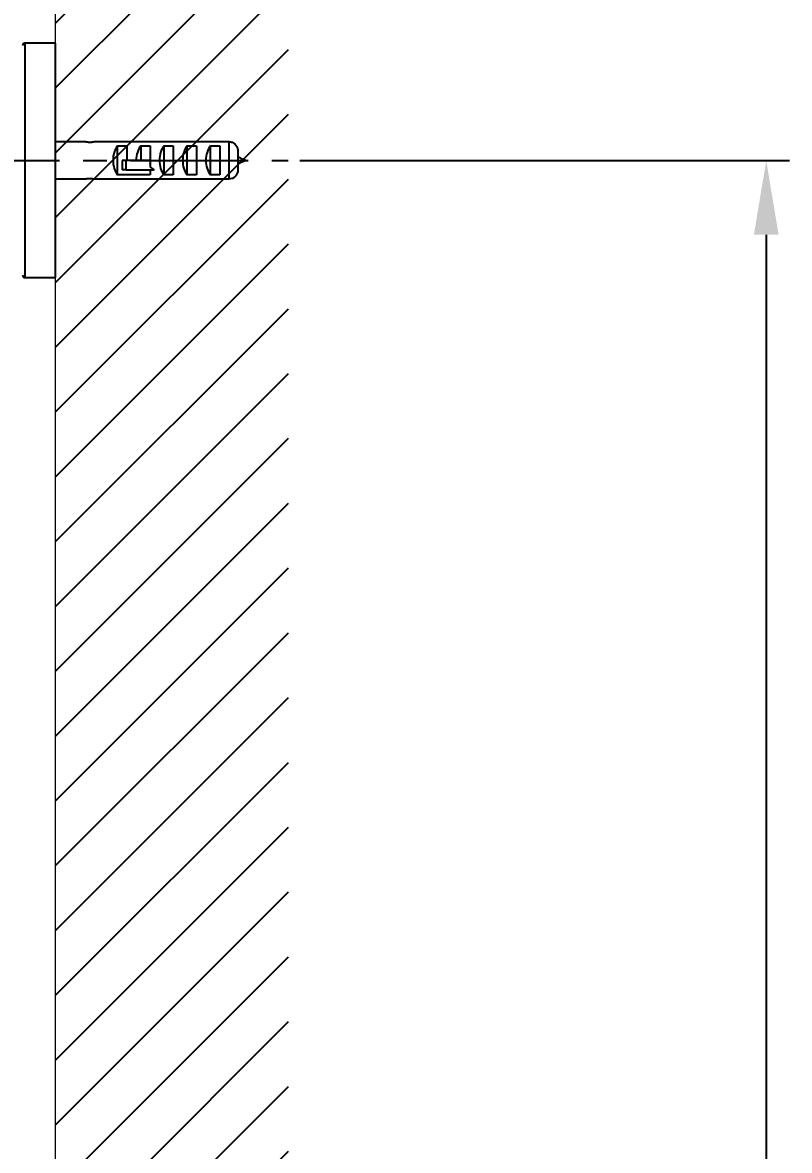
# Model space of a CAD drawing. Header units: millimetres. Extents: x 6110 to 6704, y -2661 to -1821.
# Drawn here: x 6595.7 to 6637, y -2219.1 to -2158.3 of the extents above; entities that cross this region are included whole.
import ezdxf

# ---------------------------------------------------------------- set-up
doc = ezdxf.new("R2010")
doc.units = ezdxf.units.MM
doc.header["$LTSCALE"] = 0.1
doc.linetypes.add('CENTERX2', pattern=[101.6, 63.5, -12.7, 12.7, -12.7])
doc.layers.get('0').update_dxf_attribs({"lineweight": 15})
doc.layers.add('CENTER', color=1, linetype='CENTERX2')
doc.layers.add('hatch', color=2, linetype='Continuous')
doc.layers.add('DIM', color=3, linetype='Continuous', lineweight=9)
doc.styles.get("Standard").update_dxf_attribs({"font": 'arial.ttf'})
doc.dimstyles.new('ISO-25', dxfattribs={"dimtxt": 2.5, "dimasz": 2.5, "dimexe": 1.25, "dimexo": 0.625, "dimtad": 1, "dimlfac": 5, "dimtxsty": 'Standard', "dimcen": 2.5, "dimadec": 0, "dimazin": 0, "dimtfac": 1, "dimtmove": 0, "dimatfit": 3, "dimfxl": 0, "dimarcsym": 0})

# ---------------------------------------------------------------- blocks, each defined once
blk = doc.blocks.new('*D39')
at = {"layer": 'Defpoints', "color": 0}
for p in [(6610.005, -2165.75), (6596.348, -2347.331), (6635.767, -2347.331)]:
    blk.add_point(p, dxfattribs=at)
at = {"layer": 'DIM', "color": 0, "lineweight": -2}
for p, q in [((6610.63, -2165.75), (6637.017, -2165.75)), ((6635.767, -2169.75), (6635.767, -2343.331)), ((6596.973, -2347.331), (6637.017, -2347.331))]:
    blk.add_line(p, q, dxfattribs=at)
at = {"layer": 'DIM', "color": 0}
for points in [[(6635.101, -2169.75), (6636.434, -2169.75), (6635.767, -2165.75)], [(6635.101, -2343.331), (6636.434, -2343.331), (6635.767, -2347.331)]]:
    blk.add_solid(points, dxfattribs=at)
at = {"layer": 'DIM', "color": 0, "insert": (6633.099, -2256.54), "char_height": 4, "attachment_point": 5, "rotation": 90}
blk.add_mtext('730', dxfattribs=at)

msp = doc.modelspace()

# ---------------------------------------------------------------- hatches: boundary and pattern name
at = {"layer": 'hatch'}
h = msp.add_hatch(dxfattribs=at)
h.set_pattern_fill('ANSI31', color=256, scale=0.777568)
h.set_pattern_definition([(45, (5809.2703, -2562.4971), (-1.7456907, 1.7456907), [])])
edge = h.paths.add_edge_path()
edge.add_spline(control_points=[(6597.4753, -2327.6311), (6597.5331, -2327.6451), (6597.6353, -2327.6615), (6597.7761, -2327.6615), (6597.8566, -2327.6514), (6597.8936, -2327.6448)], knot_values=[0, 0, 0, 0, 0.4237752, 0.7322165, 1, 1, 1, 1], degree=3, periodic=0)
edge.add_line((6597.5166, -2327.6369), (6597.9333, -2327.6369))
edge.add_arc((6597.7003, -2326.5693), 1.0927, 280.190547, 282.316356, ccw=False)
edge.add_spline(control_points=[(6597.8936, -2327.6448), (6597.8566, -2327.6514), (6597.7761, -2327.6615), (6597.6353, -2327.6615), (6597.5331, -2327.6451), (6597.4753, -2327.6311)], knot_values=[0, 0, 0, 0, 0.2677835, 0.5762248, 1, 1, 1, 1], degree=3, periodic=0)
edge.add_line((6597.4668, -2327.6762), (6597.4668, -2329.6212))
edge.add_line((6597.4668, -2329.6212), (6597.5166, -2329.6212))
edge.add_spline(control_points=[(6597.8936, -2329.6133), (6597.8566, -2329.6067), (6597.7761, -2329.5966), (6597.6353, -2329.5966), (6597.5331, -2329.613), (6597.4753, -2329.627)], knot_values=[0, 0, 0, 0, 0.2677887, 0.5762346, 1, 1, 1, 1], degree=3, periodic=0)
edge.add_line((6600.0995, -2329.4097), (6600.2847, -2329.4097))
edge.add_ellipse((6599.6335, -2328.629), major_axis=(0, -1), ratio=0.6666667, start_angle=218.682187, end_angle=321.317813, ccw=False)
edge.add_line((6598.6491, -2327.6369), (6597.5166, -2327.6369))
edge.add_spline(control_points=[(6597.4753, -2327.6311), (6597.5331, -2327.6451), (6597.6353, -2327.6615), (6597.7761, -2327.6615), (6597.8566, -2327.6514), (6597.8936, -2327.6448)], knot_values=[0, 0, 0, 0, 0.4237752, 0.7322165, 1, 1, 1, 1], degree=3, periodic=0)
edge.add_arc((6597.7003, -2326.5693), 1.0927, 280.190547, 282.316356)
edge.add_line((6597.9333, -2327.6369), (6605.717, -2327.6369))
edge.add_line((6605.717, -2327.6369), (6605.717, -2329.6212))
edge.add_line((6605.717, -2329.6212), (6597.5166, -2329.6212))
edge.add_spline(control_points=[(6597.8936, -2329.6133), (6597.8566, -2329.6067), (6597.7761, -2329.5966), (6597.6353, -2329.5966), (6597.5331, -2329.613), (6597.4753, -2329.627)], knot_values=[0, 0, 0, 0, 0.2677887, 0.5762346, 1, 1, 1, 1], degree=3, periodic=0)
edge.add_line((6597.4753, -2329.627), (6597.4668, -2329.6291))
edge.add_line((6597.4668, -2329.6291), (6597.4668, -2342.6294))
edge.add_line((6597.4668, -2342.6294), (6597.4753, -2342.6314))
edge.add_spline(control_points=[(6597.4753, -2342.6314), (6597.5331, -2342.6454), (6597.6353, -2342.6618), (6597.7761, -2342.6618), (6597.8566, -2342.6518), (6597.8936, -2342.6451)], knot_values=[0, 0, 0, 0, 0.4237752, 0.7322165, 1, 1, 1, 1], degree=3, periodic=0)
edge.add_line((6597.5166, -2342.6372), (6597.9333, -2342.6372))
edge.add_arc((6597.7003, -2341.5697), 1.0927, 280.190547, 282.316356, ccw=False)
edge.add_spline(control_points=[(6597.8936, -2342.6451), (6597.8566, -2342.6518), (6597.7761, -2342.6618), (6597.6353, -2342.6618), (6597.5331, -2342.6454), (6597.4753, -2342.6314)], knot_values=[0, 0, 0, 0, 0.2677835, 0.5762248, 1, 1, 1, 1], degree=3, periodic=0)
edge.add_line((6597.4668, -2342.6765), (6597.4668, -2344.6216))
edge.add_line((6597.4668, -2344.6216), (6597.5166, -2344.6216))
edge.add_spline(control_points=[(6597.8936, -2344.6136), (6597.8566, -2344.607), (6597.7761, -2344.5969), (6597.6353, -2344.5969), (6597.5331, -2344.6133), (6597.4753, -2344.6273)], knot_values=[0, 0, 0, 0, 0.2677887, 0.5762346, 1, 1, 1, 1], degree=3, periodic=0)
edge.add_line((6599.0317, -2344.41), (6599.2169, -2344.41))
edge.add_ellipse((6599.6335, -2343.6294), major_axis=(0, -1), ratio=0.6666667, start_angle=218.682187, end_angle=321.317813, ccw=False)
edge.add_line((6598.6491, -2342.6372), (6597.5166, -2342.6372))
edge.add_spline(control_points=[(6597.4753, -2342.6314), (6597.5331, -2342.6454), (6597.6353, -2342.6618), (6597.7761, -2342.6618), (6597.8566, -2342.6518), (6597.8936, -2342.6451)], knot_values=[0, 0, 0, 0, 0.4237752, 0.7322165, 1, 1, 1, 1], degree=3, periodic=0)
edge.add_arc((6597.7003, -2341.5697), 1.0927, 280.190547, 282.316356)
edge.add_line((6597.9333, -2342.6372), (6605.717, -2342.6372))
edge.add_line((6605.717, -2342.6372), (6605.717, -2344.6216))
edge.add_line((6605.717, -2344.6216), (6597.5166, -2344.6216))
edge.add_spline(control_points=[(6597.8936, -2344.6136), (6597.8566, -2344.607), (6597.7761, -2344.5969), (6597.6353, -2344.5969), (6597.5331, -2344.6133), (6597.4753, -2344.6273)], knot_values=[0, 0, 0, 0, 0.2677887, 0.5762346, 1, 1, 1, 1], degree=3, periodic=0)
edge.add_line((6597.4753, -2344.6273), (6597.4668, -2344.6294))
edge.add_line((6597.4668, -2344.6294), (6597.4668, -2580.4433))
edge.add_line((6597.4668, -2580.4433), (6610.0143, -2580.4433))
edge.add_line((6610.0143, -2580.4433), (6610.0143, -2004.0771))
edge.add_line((6610.0143, -2004.0771), (6597.4668, -2004.0771))
edge.add_line((6597.4668, -2004.0771), (6597.4668, -2327.629))
edge.add_line((6597.4668, -2327.629), (6597.4753, -2327.6311))

# ---------------------------------------------------------------- linework, layer by layer
msp.add_line((6597.4668, -2580.4433), (6597.4668, -2003.4667))
at = {"linetype": 'Continuous', "lineweight": 25}
for p, q in [((6597.4668, -2159.4373), (6595.8168, -2159.4373)), ((6595.8168, -2159.4373), (6595.8168, -2165.7498)), ((6597.4668, -2165.7498), (6597.4668, -2159.4373)), ((6599.0691, -2164.7475), (6597.4668, -2164.7475)), ((6599.0691, -2164.7498), (6597.4668, -2164.7498)), ((6606.8168, -2164.7553), (6599.5333, -2164.7553)), ((6606.8168, -2164.7576), (6599.5333, -2164.7576)), ((6606.8168, -2166.7419), (6606.8168, -2164.7576)), ((6600.8168, -2164.9692), (6601.3168, -2164.9692)), ((6600.8168, -2166.5304), (6600.8168, -2164.9692)), ((6601.3168, -2164.9692), (6601.3168, -2165.7498)), ((6602.0668, -2164.9692), (6602.0668, -2165.7498)), ((6602.0668, -2164.9692), (6602.5668, -2164.9692)), ((6602.5668, -2164.9692), (6602.5668, -2166.1141)), ((6603.3168, -2164.9692), (6603.8168, -2164.9692)), ((6603.3168, -2166.5304), (6603.3168, -2164.9692)), ((6603.8168, -2164.9692), (6603.8168, -2166.5304)), ((6604.5668, -2164.9692), (6605.0668, -2164.9692)), ((6604.5668, -2166.5304), (6604.5668, -2164.9692)), ((6605.0668, -2164.9692), (6605.0668, -2166.5304)), ((6605.8168, -2164.9692), (6606.3168, -2164.9692)), ((6605.8168, -2166.5304), (6605.8168, -2164.9692)), ((6606.3168, -2164.9692), (6606.3168, -2166.5304)), ((6607.3168, -2166.2339), (6607.3168, -2165.2657)), ((6595.8168, -2165.7498), (6595.8168, -2172.0623)), ((6597.4668, -2172.0623), (6597.4668, -2165.7498)), ((6601.0686, -2165.7498), (6601.0686, -2166.2498)), ((6601.2558, -2165.7498), (6601.0686, -2165.7498)), ((6601.2558, -2165.7498), (6601.2558, -2166.2498)), ((6602.5668, -2165.7498), (6601.2558, -2165.7498)), ((6602.5914, -2166.015), (6602.5668, -2165.9192)), ((6607.4028, -2165.6092), (6607.3168, -2165.5748)), ((6607.4434, -2165.6254), (6607.3168, -2165.5748)), ((6607.7543, -2165.7498), (6607.3168, -2165.9248)), ((6607.3168, -2165.9248), (6607.4263, -2165.881)), ((6607.4434, -2165.6254), (6607.7543, -2165.7498)), ((6607.4434, -2165.6264), (6607.4434, -2165.6254)), ((6602.5668, -2166.5304), (6600.8168, -2166.5304)), ((6601.2558, -2166.2498), (6601.0686, -2166.2498)), ((6601.2558, -2166.2498), (6602.7901, -2166.2498)), ((6602.5668, -2166.1141), (6602.7901, -2166.2498)), ((6602.5668, -2166.2498), (6602.5668, -2166.5304)), ((6603.8168, -2166.5304), (6603.3168, -2166.5304)), ((6605.0668, -2166.5304), (6604.5668, -2166.5304)), ((6605.0668, -2166.106), (6605.0763, -2166.1424)), ((6606.3168, -2166.5304), (6605.8168, -2166.5304)), ((6597.4668, -2166.7498), (6599.0691, -2166.7498)), ((6599.5333, -2166.7419), (6606.8168, -2166.7419)), ((6595.8168, -2172.0623), (6597.4668, -2172.0623))]:
    msp.add_line(p, q, dxfattribs=at)
for centre, start, end in [((6595.8168, -2159.5623), 90, 180), ((6595.8168, -2171.9373), 180, 270)]:
    msp.add_arc(centre, 0.125, start, end, dxfattribs=at)
for centre, end_param in [((6601.2335, -2165.7498), 2.4664611), ((6602.4835, -2165.7498), 1.5707963), ((6603.7335, -2165.7498), 2.4664611), ((6604.9835, -2165.7498), 2.4664611), ((6606.2335, -2165.7498), 2.4664611)]:
    msp.add_ellipse(centre, major_axis=(0, 1), ratio=0.6666667, start_param=0.6751315, end_param=end_param, dxfattribs=at)
for points, knots in [([(6599.5333, -2164.7576), (6599.5168, -2164.7611), (6599.4837, -2164.768), (6599.4085, -2164.7783), (6599.3251, -2164.7827), (6599.2416, -2164.7797), (6599.1668, -2164.7707), (6599.1083, -2164.7597), (6599.0719, -2164.7511), (6599.0699, -2164.7506), (6599.0691, -2164.7503)], [0, 0, 0, 0, 0.1300206, 0.2600522, 0.3891562, 0.5145601, 0.6393794, 0.7675053, 0.8978038, 1, 1, 1, 1]), ([(6607.3168, -2165.2657), (6607.3111, -2165.2068), (6607.2998, -2165.0894), (6607.2098, -2164.9349), (6607.0791, -2164.8215), (6606.94, -2164.7651), (6606.8504, -2164.7597), (6606.8168, -2164.7576)], [0, 0, 0, 0, 0.2226895, 0.4443143, 0.6597009, 0.8724363, 1, 1, 1, 1]), ([(6606.8168, -2166.7419), (6606.8727, -2166.7364), (6606.9843, -2166.7255), (6607.1332, -2166.6397), (6607.2461, -2166.5134), (6607.3077, -2166.3702), (6607.3141, -2166.274), (6607.3168, -2166.2339)], [0, 0, 0, 0, 0.2113763, 0.4227413, 0.6345659, 0.8478622, 1, 1, 1, 1]), ([(6599.0691, -2166.7492), (6599.0684, -2166.7494), (6599.0642, -2166.7504), (6599.0835, -2166.7456), (6599.126, -2166.7362), (6599.1924, -2166.725), (6599.2729, -2166.7178), (6599.3579, -2166.7177), (6599.4367, -2166.7245), (6599.4968, -2166.7342), (6599.5227, -2166.7397), (6599.5333, -2166.7419)], [0, 0, 0, 0, 0.0257612, 0.1505788, 0.2761292, 0.4050695, 0.5350738, 0.6618665, 0.7862208, 0.9126533, 1, 1, 1, 1])]:
    msp.add_open_spline(points, degree=3, knots=knots, dxfattribs=at)
at = {"layer": 'CENTER'}
msp.add_line((6571.0199, -2165.7496), (6610.0048, -2165.7496), dxfattribs=at)

# ---------------------------------------------------------------- dimensions: what is measured, and where the dimension line sits
at = {"layer": 'DIM'}
dim = msp.add_linear_dim(base=(6635.7674, -2347.331), p1=(6610.0048, -2165.7496), p2=(6596.3479, -2347.331), angle=90, text='730', dimstyle='ISO-25', override={"dimtxt": 4, "dimasz": 4, "dimlfac": 4, "dimadec": 1, "dimfxl": 1.25}, dxfattribs=at)
dim.commit()
dim.dimension.update_dxf_attribs({"geometry": '*D39', "text_midpoint": (6633.0988, -2256.5403)})

doc.saveas('drawing.dxf')
